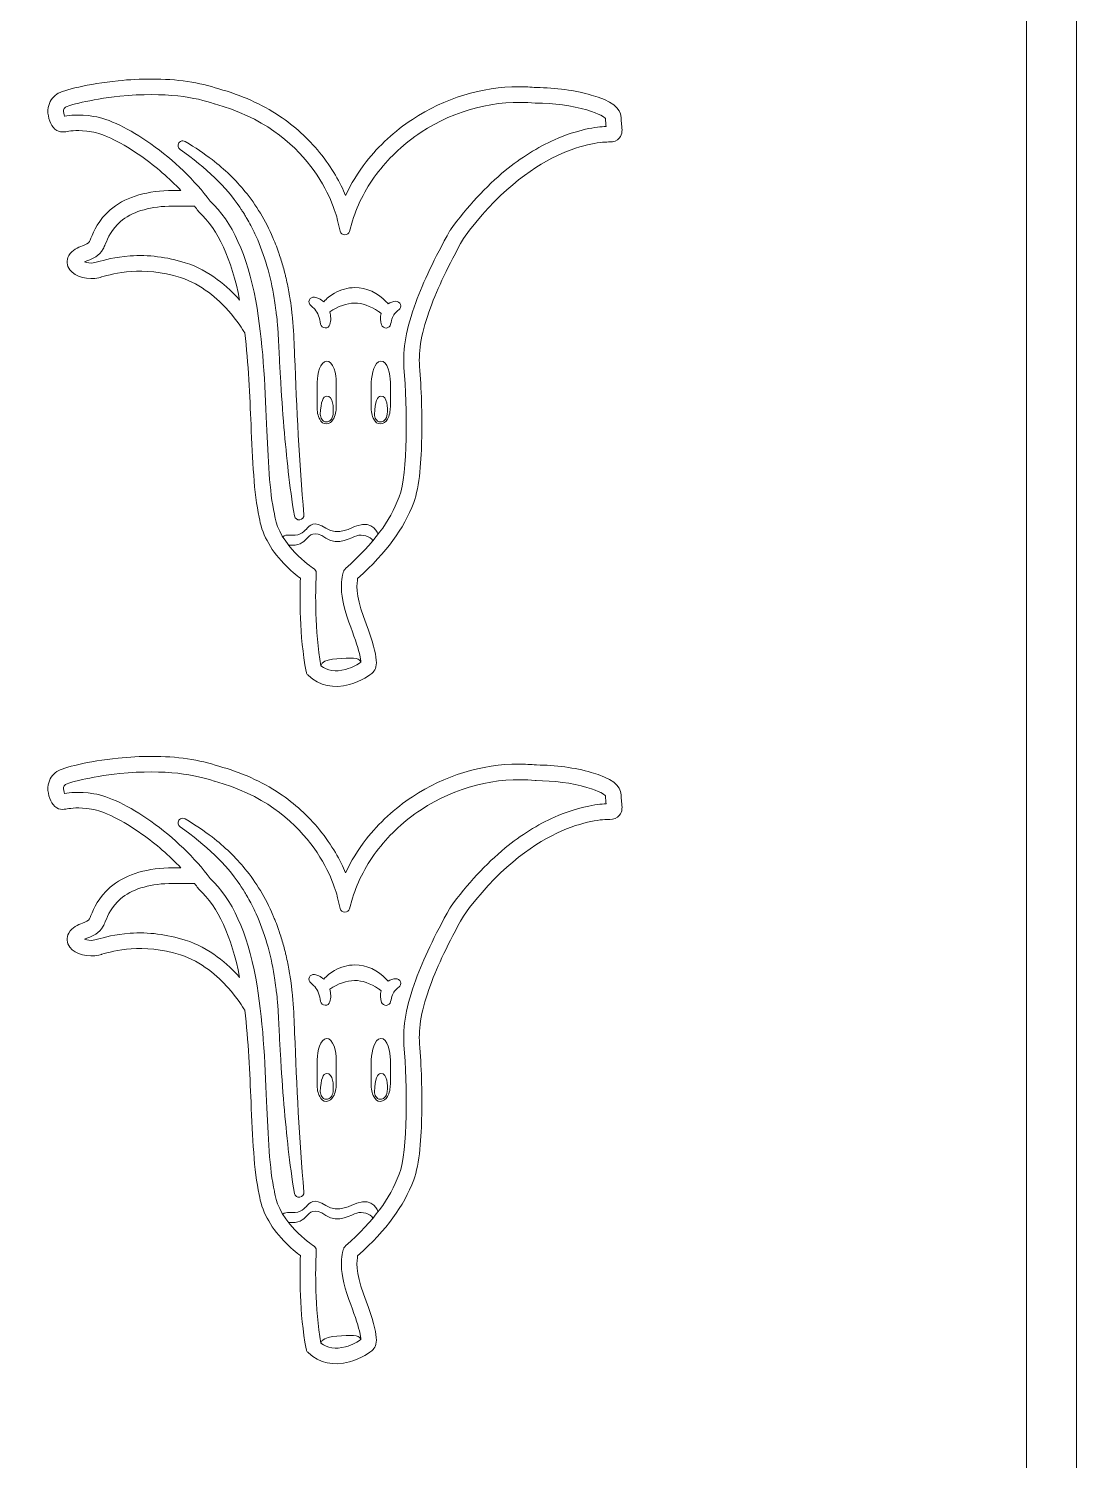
# Model space of a CAD drawing. Header units: millimetres. Extents: x -561 to 595, y -2347 to -7.
# Drawn here: x -395.2 to -174, y -1825.4 to -1523 of the extents above; entities that cross this region are included whole.
import ezdxf

# ---------------------------------------------------------------- set-up
doc = ezdxf.new("R2010")
doc.units = ezdxf.units.MM
doc.header["$MEASUREMENT"] = 0
doc.layers.add('Calque 1', color=7, linetype='Continuous', lineweight=0)

msp = doc.modelspace()

# ---------------------------------------------------------------- linework, layer by layer
at = {"layer": 'Calque 1'}
for points, knots in [([(-327.86, -2142.5), (-327.86, -2142.5), (-328.58, -2142.5), (-328.58, -2142.5), (-349.26, -2142.5), (-369.37, -2138.41), (-388.33, -2130.35), (-406.63, -2122.58), (-423.08, -2111.47), (-437.23, -2097.32), (-451.37, -2083.17), (-462.49, -2066.72), (-470.26, -2048.43), (-478.32, -2029.46), (-482.4, -2009.36), (-482.4, -1988.68), (-482.4, -1988.68), (-482.4, -331.39), (-482.4, -331.39), (-482.4, -310.71), (-478.32, -290.61), (-470.26, -271.64), (-462.49, -253.34), (-451.37, -236.89), (-437.23, -222.75), (-423.08, -208.6), (-406.63, -197.49), (-388.33, -189.72), (-369.37, -181.66), (-349.26, -177.57), (-328.58, -177.57), (-328.58, -177.57), (-327.86, -177.57), (-327.86, -177.57), (-307.18, -177.57), (-287.08, -181.66), (-268.11, -189.72), (-249.81, -197.49), (-233.36, -208.6), (-219.22, -222.75), (-205.07, -236.89), (-193.96, -253.34), (-186.18, -271.64), (-178.13, -290.61), (-174.04, -310.71), (-174.04, -331.39), (-174.04, -331.39), (-174.04, -1988.68), (-174.04, -1988.68), (-174.04, -2009.36), (-178.13, -2029.46), (-186.18, -2048.43), (-193.96, -2066.72), (-205.07, -2083.17), (-219.22, -2097.32), (-233.36, -2111.47), (-249.81, -2122.58), (-268.11, -2130.35), (-287.08, -2138.41), (-307.18, -2142.5), (-327.86, -2142.5)], [0, 0, 0, 0, 1, 1, 1, 2, 2, 2, 3, 3, 3, 4, 4, 4, 5, 5, 5, 6, 6, 6, 7, 7, 7, 8, 8, 8, 9, 9, 9, 10, 10, 10, 11, 11, 11, 12, 12, 12, 13, 13, 13, 14, 14, 14, 15, 15, 15, 16, 16, 16, 17, 17, 17, 18, 18, 18, 19, 19, 19, 20, 20, 20, 20]), ([(-328.87, -188.29), (-348.16, -188.29), (-366.9, -191.94), (-384.58, -199.12), (-401.65, -206.07), (-417.01, -216), (-430.23, -228.64), (-443.44, -241.29), (-453.82, -255.99), (-461.08, -272.33), (-468.59, -289.24), (-472.39, -307.18), (-472.39, -325.63), (-472.39, -325.63), (-472.39, -1993.17), (-472.39, -1993.17), (-472.39, -2011.62), (-468.59, -2029.56), (-461.08, -2046.47), (-453.82, -2062.81), (-443.44, -2077.51), (-430.23, -2090.16), (-417.01, -2102.8), (-401.65, -2112.73), (-384.58, -2119.68), (-366.9, -2126.86), (-348.16, -2130.51), (-328.87, -2130.51), (-328.87, -2130.51), (-328.11, -2130.51), (-328.11, -2130.51), (-308.83, -2130.51), (-290.09, -2126.86), (-272.41, -2119.68), (-255.33, -2112.73), (-239.97, -2102.8), (-226.76, -2090.16), (-213.54, -2077.51), (-203.16, -2062.81), (-195.91, -2046.47), (-188.4, -2029.56), (-184.59, -2011.62), (-184.59, -1993.17), (-184.59, -1993.17), (-184.59, -325.63), (-184.59, -325.63), (-184.59, -307.18), (-188.4, -289.24), (-195.91, -272.33), (-203.16, -255.99), (-213.54, -241.29), (-226.76, -228.64), (-239.97, -216), (-255.33, -206.07), (-272.41, -199.12), (-290.09, -191.94), (-308.83, -188.29), (-328.11, -188.29), (-328.11, -188.29), (-328.87, -188.29), (-328.87, -188.29)], [0, 0, 0, 0, 1, 1, 1, 2, 2, 2, 3, 3, 3, 4, 4, 4, 5, 5, 5, 6, 6, 6, 7, 7, 7, 8, 8, 8, 9, 9, 9, 10, 10, 10, 11, 11, 11, 12, 12, 12, 13, 13, 13, 14, 14, 14, 15, 15, 15, 16, 16, 16, 17, 17, 17, 18, 18, 18, 19, 19, 19, 20, 20, 20, 20]), ([(-391.08, -1539.67), (-390.87, -1538.48), (-390.24, -1537.51), (-389.25, -1536.86), (-387.93, -1536), (-382.61, -1534.67), (-376.34, -1534.04), (-373.95, -1533.79), (-371.59, -1533.67), (-369.33, -1533.67), (-363.9, -1533.67), (-359.11, -1534.37), (-355.08, -1535.75), (-350.34, -1537.04), (-346.03, -1538.98), (-342.26, -1541.49), (-339.06, -1543.63), (-336.21, -1546.22), (-333.81, -1549.17), (-331.13, -1552.46), (-329.4, -1555.68), (-328.31, -1558.28), (-327.16, -1555.81), (-325.71, -1553.43), (-323.96, -1551.18), (-321.26, -1547.71), (-317.97, -1544.68), (-314.19, -1542.19), (-307.37, -1537.69), (-299.6, -1535.31), (-291.71, -1535.31), (-290.48, -1535.31), (-289.23, -1535.37), (-288.01, -1535.49), (-284.06, -1535.49), (-279.84, -1536.06), (-276.44, -1537.05), (-272.21, -1538.28), (-270.16, -1539.82), (-270.16, -1541.77), (-270.16, -1542.31), (-270.1, -1542.8), (-270.04, -1543.27), (-269.92, -1544.28), (-269.79, -1545.31), (-270.54, -1546.16), (-271.01, -1546.7), (-271.68, -1546.96), (-272.53, -1546.96), (-275.22, -1546.96), (-289.32, -1547.95), (-303.45, -1567.38), (-306.61, -1573.09), (-308.89, -1577.86), (-310.4, -1581.97), (-312.22, -1586.95), (-312.97, -1591), (-312.69, -1594.36), (-312.31, -1598.97), (-312.14, -1604.58), (-312.23, -1609.38), (-312.31, -1613.83), (-312.67, -1619.82), (-313.92, -1623.09), (-316.13, -1628.87), (-319.46, -1633.4), (-325.76, -1639.18), (-325.93, -1639.99), (-326.26, -1642.64), (-324.52, -1647.22), (-321.34, -1655.6), (-321.36, -1657.81), (-322.52, -1658.97), (-323.04, -1659.49), (-325.01, -1660.86), (-327.49, -1661.55), (-330.85, -1662.48), (-333.84, -1661.83), (-336.14, -1659.67), (-336.14, -1659.67), (-336.29, -1659.53), (-336.29, -1659.53), (-336.44, -1659.39), (-336.55, -1659.2), (-336.59, -1658.99), (-336.59, -1658.99), (-336.63, -1658.79), (-336.63, -1658.79), (-338.09, -1651.32), (-337.99, -1642.89), (-337.84, -1639.11), (-338.63, -1638.52), (-339.98, -1637.44), (-341.37, -1635.97), (-344.3, -1632.89), (-346.09, -1629.51), (-346.54, -1626.19), (-347.67, -1621.21), (-347.96, -1614.14), (-348.27, -1606.66), (-348.53, -1600.6), (-348.81, -1593.74), (-349.59, -1587.28), (-349.98, -1586.62), (-351.2, -1584.68), (-353.1, -1582.56), (-355.24, -1580.16), (-358.73, -1577), (-363.16, -1575.61), (-371.25, -1573.06), (-377.24, -1574.75), (-379.8, -1575.47), (-379.8, -1575.47), (-379.86, -1575.48), (-379.86, -1575.48), (-380.06, -1575.54), (-380.24, -1575.59), (-380.4, -1575.63), (-382.59, -1576.21), (-385.4, -1575.45), (-386.53, -1573.98), (-387.22, -1573.08), (-387.3, -1571.96), (-386.74, -1570.98), (-386.02, -1569.72), (-384.78, -1569.25), (-383.88, -1568.91), (-383.06, -1568.6), (-382.62, -1568.42), (-382.39, -1567.99), (-382.31, -1567.84), (-382.19, -1567.57), (-382.07, -1567.28), (-381.46, -1565.84), (-380.46, -1563.45), (-378.01, -1561.33), (-375.09, -1558.79), (-370.95, -1557.41), (-365.71, -1557.23), (-365.7, -1557.23), (-365.67, -1557.23), (-365.66, -1557.23), (-365.66, -1557.23), (-363.06, -1557.23), (-363.06, -1557.23), (-365.52, -1554.63), (-368.34, -1552.18), (-371.32, -1550.06), (-375.41, -1547.16), (-379.38, -1545.2), (-381.95, -1544.81), (-384.8, -1544.38), (-386.21, -1544.61), (-387.06, -1544.75), (-387.87, -1544.89), (-389.1, -1545.09), (-390.04, -1543.86), (-390.75, -1542.94), (-391.35, -1541.28), (-391.08, -1539.67)], [0, 0, 0, 0, 1, 1, 1, 2, 2, 2, 3, 3, 3, 4, 4, 4, 5, 5, 5, 6, 6, 6, 7, 7, 7, 8, 8, 8, 9, 9, 9, 10, 10, 10, 11, 11, 11, 12, 12, 12, 13, 13, 13, 14, 14, 14, 15, 15, 15, 16, 16, 16, 17, 17, 17, 18, 18, 18, 19, 19, 19, 20, 20, 20, 21, 21, 21, 22, 22, 22, 23, 23, 23, 24, 24, 24, 25, 25, 25, 26, 26, 26, 27, 27, 27, 28, 28, 28, 29, 29, 29, 30, 30, 30, 31, 31, 31, 32, 32, 32, 33, 33, 33, 34, 34, 34, 35, 35, 35, 36, 36, 36, 37, 37, 37, 38, 38, 38, 39, 39, 39, 40, 40, 40, 41, 41, 41, 42, 42, 42, 43, 43, 43, 44, 44, 44, 45, 45, 45, 46, 46, 46, 47, 47, 47, 48, 48, 48, 49, 49, 49, 50, 50, 50, 51, 51, 51, 52, 52, 52, 53, 53, 53, 53]), ([(-356.07, -1538.88), (-359.77, -1537.61), (-366.21, -1536.32), (-376, -1537.31), (-382.45, -1537.97), (-386.92, -1539.29), (-387.45, -1539.62), (-387.67, -1539.76), (-387.78, -1539.95), (-387.83, -1540.22), (-387.83, -1540.22), (-387.83, -1540.22), (-387.83, -1540.22), (-387.9, -1540.65), (-387.79, -1541.15), (-387.63, -1541.51), (-387.62, -1541.51), (-387.61, -1541.51), (-387.6, -1541.51), (-386.56, -1541.34), (-384.82, -1541.05), (-381.45, -1541.56), (-378.36, -1542.03), (-373.97, -1544.15), (-369.42, -1547.38), (-364.56, -1550.83), (-360.11, -1555.11), (-356.88, -1559.46), (-352.24, -1563.86), (-349.1, -1570.75), (-347.28, -1580.52), (-345.72, -1588.89), (-345.33, -1598.25), (-344.99, -1606.51), (-344.68, -1613.88), (-344.39, -1620.84), (-343.32, -1625.53), (-343.31, -1625.55), (-343.31, -1625.56), (-343.31, -1625.58), (-343.31, -1625.58), (-343.29, -1625.64), (-343.29, -1625.64), (-343.29, -1625.65), (-343.29, -1625.67), (-343.29, -1625.68), (-343.05, -1627.53), (-342.11, -1630.41), (-339.01, -1633.68), (-337.11, -1635.68), (-335.28, -1636.89), (-335.26, -1636.9), (-335.26, -1636.9), (-334.97, -1637.09), (-334.97, -1637.09), (-334.68, -1637.27), (-334.51, -1637.59), (-334.51, -1637.93), (-334.51, -1637.93), (-334.51, -1638.28), (-334.51, -1638.28), (-334.51, -1638.32), (-334.51, -1638.37), (-334.52, -1638.57), (-334.67, -1641.84), (-334.87, -1650.17), (-333.5, -1657.6), (-332.12, -1658.7), (-330.43, -1658.95), (-328.36, -1658.37), (-326.82, -1657.95), (-325.6, -1657.19), (-325.09, -1656.83), (-325.1, -1656.56), (-325.16, -1656.01), (-325.4, -1655.03), (-325.79, -1653.44), (-326.53, -1651.21), (-327.6, -1648.39), (-330.23, -1641.47), (-328.87, -1637.99), (-328.71, -1637.62), (-328.71, -1637.62), (-328.66, -1637.49), (-328.66, -1637.49), (-328.6, -1637.37), (-328.52, -1637.25), (-328.41, -1637.16), (-328.41, -1637.16), (-328.31, -1637.06), (-328.31, -1637.06), (-322.21, -1631.51), (-319.04, -1627.26), (-317, -1621.92), (-315.13, -1617.03), (-315.28, -1603.02), (-315.98, -1594.64), (-316.3, -1590.79), (-315.48, -1586.27), (-313.49, -1580.84), (-311.91, -1576.54), (-309.55, -1571.59), (-306.28, -1565.7), (-306.28, -1565.7), (-306.26, -1565.66), (-306.26, -1565.66), (-306.24, -1565.63), (-306.22, -1565.6), (-306.19, -1565.56), (-306.19, -1565.56), (-306.17, -1565.53), (-306.17, -1565.53), (-302.59, -1560.59), (-298.7, -1556.38), (-294.6, -1553.02), (-291.26, -1550.28), (-287.76, -1548.08), (-284.2, -1546.5), (-279.23, -1544.28), (-275.3, -1543.78), (-273.31, -1543.69), (-273.31, -1543.69), (-273.31, -1543.69), (-273.31, -1543.69), (-273.36, -1543.24), (-273.44, -1542.65), (-273.45, -1541.98), (-273.67, -1541.76), (-274.57, -1541.02), (-277.36, -1540.21), (-280.5, -1539.3), (-284.41, -1538.78), (-288.1, -1538.78), (-288.11, -1538.78), (-288.13, -1538.78), (-288.15, -1538.78), (-288.15, -1538.78), (-288.21, -1538.77), (-288.21, -1538.77), (-288.23, -1538.77), (-288.25, -1538.77), (-288.26, -1538.77), (-296.54, -1537.94), (-305.1, -1540.13), (-312.38, -1544.93), (-315.86, -1547.23), (-318.88, -1550.02), (-321.36, -1553.2), (-323.88, -1556.44), (-325.72, -1559.94), (-326.82, -1563.61), (-326.82, -1563.61), (-327.5, -1565.87), (-327.5, -1565.87), (-327.62, -1566.3), (-328.01, -1566.59), (-328.45, -1566.59), (-328.46, -1566.59), (-328.47, -1566.58), (-328.48, -1566.58), (-328.93, -1566.57), (-329.32, -1566.26), (-329.42, -1565.83), (-329.42, -1565.83), (-329.99, -1563.53), (-329.99, -1563.53), (-330.77, -1560.39), (-335.68, -1544.45), (-355.99, -1538.91), (-355.99, -1538.91), (-356.07, -1538.88), (-356.07, -1538.88)], [0, 0, 0, 0, 1, 1, 1, 2, 2, 2, 3, 3, 3, 4, 4, 4, 5, 5, 5, 6, 6, 6, 7, 7, 7, 8, 8, 8, 9, 9, 9, 10, 10, 10, 11, 11, 11, 12, 12, 12, 13, 13, 13, 14, 14, 14, 15, 15, 15, 16, 16, 16, 17, 17, 17, 18, 18, 18, 19, 19, 19, 20, 20, 20, 21, 21, 21, 22, 22, 22, 23, 23, 23, 24, 24, 24, 25, 25, 25, 26, 26, 26, 27, 27, 27, 28, 28, 28, 29, 29, 29, 30, 30, 30, 31, 31, 31, 32, 32, 32, 33, 33, 33, 34, 34, 34, 35, 35, 35, 36, 36, 36, 37, 37, 37, 38, 38, 38, 39, 39, 39, 40, 40, 40, 41, 41, 41, 42, 42, 42, 43, 43, 43, 44, 44, 44, 45, 45, 45, 46, 46, 46, 47, 47, 47, 48, 48, 48, 49, 49, 49, 50, 50, 50, 51, 51, 51, 52, 52, 52, 53, 53, 53, 54, 54, 54, 55, 55, 55, 56, 56, 56, 57, 57, 57, 57]), ([(-363.24, -1548.54), (-357.67, -1552.47), (-353.55, -1556.46), (-350.65, -1560.73), (-350.65, -1560.73), (-350.33, -1561.23), (-350.33, -1561.23), (-350.18, -1561.45), (-350.03, -1561.67), (-349.94, -1561.82), (-349.94, -1561.82), (-349.68, -1562.25), (-349.68, -1562.25), (-349.52, -1562.5), (-349.36, -1562.77), (-349.27, -1562.91), (-349.27, -1562.91), (-349.14, -1563.14), (-349.14, -1563.14), (-348.86, -1563.62), (-348.58, -1564.11), (-348.32, -1564.62), (-347.99, -1565.23), (-347.52, -1566.22), (-347.19, -1566.93), (-345.43, -1570.85), (-344.15, -1575.24), (-343.37, -1580), (-343.27, -1580.55), (-343.17, -1581.31), (-343.08, -1581.98), (-343.08, -1581.98), (-343, -1582.56), (-343, -1582.56), (-342.97, -1582.85), (-342.9, -1583.43), (-342.84, -1583.93), (-342.84, -1583.93), (-342.77, -1584.53), (-342.77, -1584.53), (-342.74, -1584.9), (-342.71, -1585.28), (-342.68, -1585.66), (-342.65, -1585.95), (-342.63, -1586.23), (-342.61, -1586.49), (-342.49, -1588.22), (-342.4, -1590.1), (-342.31, -1591.92), (-342.24, -1593.45), (-342.16, -1595.03), (-342.07, -1596.5), (-341.62, -1604.09), (-341.08, -1610.66), (-340.4, -1616.6), (-340.05, -1619.61), (-339.65, -1622.83), (-339.09, -1625.96), (-338.99, -1626.49), (-338.5, -1626.85), (-337.97, -1626.77), (-337.44, -1626.7), (-337.06, -1626.22), (-337.11, -1625.69), (-338.14, -1614.59), (-338.61, -1603.16), (-339.06, -1592.1), (-339.06, -1592.1), (-339.1, -1590.99), (-339.1, -1590.99), (-339.17, -1588.94), (-339.28, -1586.52), (-339.5, -1584.19), (-339.5, -1584.19), (-339.59, -1583.46), (-339.59, -1583.46), (-339.64, -1582.99), (-339.7, -1582.45), (-339.73, -1582.16), (-339.82, -1581.53), (-339.98, -1580.43), (-340.08, -1579.77), (-340.13, -1579.51), (-340.17, -1579.24), (-340.22, -1578.98), (-340.31, -1578.46), (-340.4, -1577.92), (-340.51, -1577.41), (-340.51, -1577.41), (-340.6, -1577.02), (-340.6, -1577.02), (-340.71, -1576.48), (-340.87, -1575.74), (-340.96, -1575.39), (-341, -1575.23), (-341.04, -1575.05), (-341.09, -1574.88), (-341.21, -1574.37), (-341.34, -1573.84), (-341.47, -1573.41), (-341.71, -1572.54), (-342.06, -1571.45), (-342.35, -1570.58), (-342.35, -1570.58), (-342.4, -1570.42), (-342.4, -1570.42), (-342.49, -1570.18), (-342.59, -1569.89), (-342.7, -1569.6), (-342.8, -1569.33), (-342.9, -1569.05), (-342.99, -1568.8), (-343.11, -1568.51), (-343.24, -1568.19), (-343.37, -1567.87), (-343.46, -1567.65), (-343.55, -1567.43), (-343.65, -1567.2), (-345.21, -1563.58), (-347.19, -1560.28), (-349.55, -1557.41), (-351.49, -1555.02), (-353.83, -1552.76), (-356.49, -1550.7), (-358.17, -1549.41), (-360.01, -1548.16), (-362.15, -1546.87), (-362.31, -1546.77), (-362.49, -1546.73), (-362.66, -1546.73), (-362.99, -1546.73), (-363.31, -1546.89), (-363.5, -1547.18), (-363.79, -1547.63), (-363.68, -1548.23), (-363.24, -1548.54)], [0, 0, 0, 0, 1, 1, 1, 2, 2, 2, 3, 3, 3, 4, 4, 4, 5, 5, 5, 6, 6, 6, 7, 7, 7, 8, 8, 8, 9, 9, 9, 10, 10, 10, 11, 11, 11, 12, 12, 12, 13, 13, 13, 14, 14, 14, 15, 15, 15, 16, 16, 16, 17, 17, 17, 18, 18, 18, 19, 19, 19, 20, 20, 20, 21, 21, 21, 22, 22, 22, 23, 23, 23, 24, 24, 24, 25, 25, 25, 26, 26, 26, 27, 27, 27, 28, 28, 28, 29, 29, 29, 30, 30, 30, 31, 31, 31, 32, 32, 32, 33, 33, 33, 34, 34, 34, 35, 35, 35, 36, 36, 36, 37, 37, 37, 38, 38, 38, 39, 39, 39, 40, 40, 40, 41, 41, 41, 42, 42, 42, 43, 43, 43, 44, 44, 44, 45, 45, 45, 45]), ([(-382.73, -1572), (-382.97, -1572.09), (-383.21, -1572.18), (-383.41, -1572.27), (-383.27, -1572.32), (-383.12, -1572.37), (-382.95, -1572.41), (-382.35, -1572.56), (-381.71, -1572.57), (-381.24, -1572.45), (-381.08, -1572.41), (-380.9, -1572.36), (-380.69, -1572.3), (-379.3, -1571.91), (-376.97, -1571.25), (-373.8, -1571.03), (-369.95, -1570.77), (-366.04, -1571.25), (-362.17, -1572.47), (-357.05, -1574.08), (-353.1, -1577.63), (-350.67, -1580.35), (-352.38, -1571.63), (-355.19, -1565.55), (-359.24, -1561.76), (-359.24, -1561.76), (-359.28, -1561.72), (-359.28, -1561.72), (-359.33, -1561.68), (-359.37, -1561.63), (-359.4, -1561.58), (-359.4, -1561.58), (-359.44, -1561.53), (-359.44, -1561.53), (-359.68, -1561.2), (-359.94, -1560.86), (-360.21, -1560.52), (-360.21, -1560.52), (-365.62, -1560.52), (-365.62, -1560.52), (-370.06, -1560.68), (-373.49, -1561.78), (-375.82, -1563.78), (-377.71, -1565.41), (-378.47, -1567.22), (-379.03, -1568.55), (-379.19, -1568.93), (-379.33, -1569.25), (-379.48, -1569.53), (-380.3, -1571.09), (-381.7, -1571.61), (-382.73, -1572)], [0, 0, 0, 0, 1, 1, 1, 2, 2, 2, 3, 3, 3, 4, 4, 4, 5, 5, 5, 6, 6, 6, 7, 7, 7, 8, 8, 8, 9, 9, 9, 10, 10, 10, 11, 11, 11, 12, 12, 12, 13, 13, 13, 14, 14, 14, 15, 15, 15, 16, 16, 16, 17, 17, 17, 17]), ([(-335.67, -1581.52), (-335.32, -1581.8), (-335.04, -1582.04), (-334.83, -1582.29), (-334.82, -1582.29), (-334.82, -1582.3), (-334.82, -1582.3), (-334.14, -1583.08), (-333.83, -1584.12), (-333.57, -1585.44), (-333.48, -1585.89), (-333.09, -1586.23), (-332.63, -1586.25), (-332.17, -1586.27), (-331.75, -1585.96), (-331.63, -1585.52), (-331.38, -1584.66), (-331.39, -1583.72), (-331.65, -1582.84), (-327.98, -1580.42), (-324.87, -1580.41), (-321.36, -1582.77), (-321.16, -1582.89), (-320.97, -1583.03), (-320.78, -1583.17), (-321.03, -1583.98), (-321.01, -1584.84), (-320.72, -1585.62), (-320.56, -1586.03), (-320.14, -1586.3), (-319.7, -1586.26), (-319.26, -1586.22), (-318.89, -1585.9), (-318.8, -1585.46), (-318.58, -1584.38), (-318.34, -1583.6), (-317.78, -1583.03), (-317.59, -1582.83), (-317.34, -1582.63), (-317.06, -1582.42), (-316.7, -1582.16), (-316.57, -1581.69), (-316.72, -1581.28), (-316.87, -1580.86), (-317.27, -1580.6), (-317.72, -1580.62), (-318.29, -1580.66), (-318.84, -1580.85), (-319.32, -1581.16), (-319.42, -1581.03), (-319.53, -1580.91), (-319.65, -1580.78), (-321.47, -1578.78), (-323.91, -1577.73), (-326.35, -1577.73), (-327.84, -1577.73), (-329.32, -1578.12), (-330.67, -1578.92), (-331.54, -1579.44), (-332.3, -1580.04), (-332.93, -1580.73), (-333.23, -1580.45), (-333.57, -1580.22), (-333.93, -1580.05), (-334.22, -1579.91), (-334.53, -1579.81), (-334.87, -1579.75), (-335.32, -1579.67), (-335.76, -1579.91), (-335.95, -1580.33), (-336.14, -1580.74), (-336.02, -1581.24), (-335.67, -1581.52)], [0, 0, 0, 0, 1, 1, 1, 2, 2, 2, 3, 3, 3, 4, 4, 4, 5, 5, 5, 6, 6, 6, 7, 7, 7, 8, 8, 8, 9, 9, 9, 10, 10, 10, 11, 11, 11, 12, 12, 12, 13, 13, 13, 14, 14, 14, 15, 15, 15, 16, 16, 16, 17, 17, 17, 18, 18, 18, 19, 19, 19, 20, 20, 20, 21, 21, 21, 22, 22, 22, 23, 23, 23, 24, 24, 24, 24]), ([(-334.34, -1602.76), (-334.34, -1602.76), (-334.34, -1597.72), (-334.34, -1597.72), (-334.2, -1595.86), (-333.67, -1593.4), (-332.31, -1593.26), (-330.95, -1593.11), (-330.19, -1596.23), (-330.28, -1597.72), (-330.28, -1597.72), (-330.28, -1602.95), (-330.28, -1602.95), (-330.27, -1603.73), (-330.47, -1604.78), (-330.9, -1605.54), (-331.23, -1606.1), (-331.75, -1606.52), (-332.37, -1606.52), (-333.02, -1606.52), (-333.45, -1606.14), (-333.78, -1605.54), (-334.16, -1604.85), (-334.34, -1603.87), (-334.34, -1602.76)], [0, 0, 0, 0, 1, 1, 1, 2, 2, 2, 3, 3, 3, 4, 4, 4, 5, 5, 5, 6, 6, 6, 7, 7, 7, 8, 8, 8, 8]), ([(-322.92, -1602.76), (-322.92, -1602.76), (-322.92, -1597.72), (-322.92, -1597.72), (-322.77, -1595.86), (-322.25, -1593.4), (-320.89, -1593.26), (-319.52, -1593.11), (-318.77, -1596.23), (-318.86, -1597.72), (-318.86, -1597.72), (-318.86, -1602.95), (-318.86, -1602.95), (-318.85, -1603.73), (-319.04, -1604.78), (-319.48, -1605.54), (-319.81, -1606.1), (-320.33, -1606.52), (-320.95, -1606.52), (-321.6, -1606.52), (-322.03, -1606.14), (-322.36, -1605.54), (-322.74, -1604.85), (-322.92, -1603.87), (-322.92, -1602.76)], [0, 0, 0, 0, 1, 1, 1, 2, 2, 2, 3, 3, 3, 4, 4, 4, 5, 5, 5, 6, 6, 6, 7, 7, 7, 8, 8, 8, 8]), ([(-333.65, -1604.52), (-333.66, -1604.79), (-333.49, -1605.26), (-333.35, -1605.5), (-333.11, -1605.87), (-332.87, -1606.09), (-332.37, -1606.09), (-332.06, -1606.09), (-331.79, -1605.96), (-331.56, -1605.77), (-331.18, -1605.45), (-330.96, -1604.97), (-330.93, -1604.47), (-330.84, -1603.07), (-330.85, -1600.64), (-332.3, -1600.64), (-333.03, -1600.64), (-333.52, -1601.76), (-333.65, -1604.52)], [0, 0, 0, 0, 1, 1, 1, 2, 2, 2, 3, 3, 3, 4, 4, 4, 5, 5, 5, 6, 6, 6, 6]), ([(-322.23, -1604.52), (-322.24, -1604.79), (-322.07, -1605.26), (-321.92, -1605.5), (-321.69, -1605.87), (-321.45, -1606.09), (-320.95, -1606.09), (-320.64, -1606.09), (-320.37, -1605.96), (-320.14, -1605.77), (-319.76, -1605.45), (-319.54, -1604.97), (-319.51, -1604.47), (-319.42, -1603.07), (-319.42, -1600.64), (-320.88, -1600.64), (-321.61, -1600.64), (-322.09, -1601.76), (-322.23, -1604.52)], [0, 0, 0, 0, 1, 1, 1, 2, 2, 2, 3, 3, 3, 4, 4, 4, 5, 5, 5, 6, 6, 6, 6]), ([(-341.59, -1630.33), (-341.31, -1630), (-340.42, -1630), (-340.37, -1630.01), (-340.37, -1630.01), (-340.02, -1630), (-339.54, -1630.03), (-337.85, -1630.15), (-336.78, -1628.97), (-336.41, -1628.53), (-336.03, -1628.09), (-334.97, -1626.77), (-332.46, -1628.53), (-329.95, -1630.28), (-326.94, -1628.34), (-325.93, -1628.03), (-322.35, -1626.78), (-321.48, -1629.86), (-321.48, -1629.86)], [0, 0, 0, 0, 1, 1, 1, 2, 2, 2, 3, 3, 3, 4, 4, 4, 5, 5, 5, 6, 6, 6, 6]), ([(-340.37, -1632.1), (-340.37, -1632.1), (-340.02, -1632.09), (-339.54, -1632.13), (-337.85, -1632.25), (-336.78, -1631.06), (-336.41, -1630.62), (-336.03, -1630.18), (-334.97, -1628.87), (-332.46, -1630.62), (-329.95, -1632.38), (-326.94, -1630.43), (-325.93, -1630.12), (-324.93, -1629.81), (-322.96, -1630.22), (-322.56, -1631.2)], [0, 0, 0, 0, 1, 1, 1, 2, 2, 2, 3, 3, 3, 4, 4, 4, 5, 5, 5, 5]), ([(-333.5, -1657.6), (-333.19, -1655.91), (-329.44, -1656.11), (-327.32, -1655.97), (-325.2, -1655.84), (-325.09, -1656.83), (-325.09, -1656.83)], [0, 0, 0, 0, 1, 1, 1, 2, 2, 2, 2]), ([(-391.08, -1682.73), (-390.87, -1681.54), (-390.24, -1680.57), (-389.25, -1679.93), (-387.93, -1679.06), (-382.61, -1677.74), (-376.34, -1677.1), (-373.95, -1676.86), (-371.59, -1676.73), (-369.33, -1676.73), (-363.9, -1676.73), (-359.11, -1677.43), (-355.08, -1678.81), (-350.34, -1680.1), (-346.03, -1682.04), (-342.26, -1684.55), (-339.06, -1686.7), (-336.21, -1689.28), (-333.81, -1692.23), (-331.13, -1695.52), (-329.4, -1698.75), (-328.31, -1701.34), (-327.16, -1698.87), (-325.71, -1696.49), (-323.96, -1694.24), (-321.26, -1690.77), (-317.97, -1687.75), (-314.19, -1685.25), (-307.37, -1680.75), (-299.6, -1678.37), (-291.71, -1678.37), (-290.48, -1678.37), (-289.23, -1678.43), (-288.01, -1678.55), (-284.06, -1678.56), (-279.84, -1679.13), (-276.44, -1680.11), (-272.21, -1681.34), (-270.16, -1682.88), (-270.16, -1684.83), (-270.16, -1685.37), (-270.1, -1685.86), (-270.04, -1686.33), (-269.92, -1687.34), (-269.79, -1688.38), (-270.54, -1689.23), (-271.01, -1689.76), (-271.68, -1690.03), (-272.53, -1690.03), (-275.22, -1690.03), (-289.32, -1691.01), (-303.45, -1710.45), (-306.61, -1716.15), (-308.89, -1720.92), (-310.4, -1725.03), (-312.22, -1730.01), (-312.97, -1734.07), (-312.69, -1737.43), (-312.31, -1742.03), (-312.14, -1747.64), (-312.23, -1752.44), (-312.31, -1756.89), (-312.67, -1762.88), (-313.92, -1766.15), (-316.13, -1771.93), (-319.46, -1776.46), (-325.76, -1782.25), (-325.93, -1783.06), (-326.26, -1785.71), (-324.52, -1790.28), (-321.34, -1798.66), (-321.36, -1800.88), (-322.52, -1802.03), (-323.04, -1802.55), (-325.01, -1803.92), (-327.49, -1804.61), (-330.85, -1805.54), (-333.84, -1804.89), (-336.14, -1802.73), (-336.14, -1802.73), (-336.29, -1802.59), (-336.29, -1802.59), (-336.44, -1802.45), (-336.55, -1802.26), (-336.59, -1802.05), (-336.59, -1802.05), (-336.63, -1801.85), (-336.63, -1801.85), (-338.09, -1794.38), (-337.99, -1785.95), (-337.84, -1782.17), (-338.63, -1781.58), (-339.98, -1780.5), (-341.37, -1779.03), (-344.3, -1775.95), (-346.09, -1772.57), (-346.54, -1769.25), (-347.67, -1764.27), (-347.96, -1757.2), (-348.27, -1749.73), (-348.53, -1743.66), (-348.81, -1736.8), (-349.59, -1730.35), (-349.98, -1729.68), (-351.2, -1727.75), (-353.1, -1725.63), (-355.24, -1723.22), (-358.73, -1720.07), (-363.16, -1718.67), (-371.25, -1716.12), (-377.24, -1717.81), (-379.8, -1718.53), (-379.8, -1718.53), (-379.86, -1718.55), (-379.86, -1718.55), (-380.06, -1718.6), (-380.24, -1718.65), (-380.4, -1718.69), (-382.59, -1719.27), (-385.4, -1718.52), (-386.53, -1717.04), (-387.22, -1716.14), (-387.3, -1715.02), (-386.74, -1714.04), (-386.02, -1712.78), (-384.78, -1712.31), (-383.88, -1711.98), (-383.06, -1711.67), (-382.62, -1711.49), (-382.39, -1711.05), (-382.31, -1710.9), (-382.19, -1710.63), (-382.07, -1710.34), (-381.46, -1708.9), (-380.46, -1706.51), (-378.01, -1704.39), (-375.09, -1701.85), (-370.95, -1700.47), (-365.71, -1700.29), (-365.7, -1700.29), (-365.67, -1700.29), (-365.66, -1700.29), (-365.66, -1700.29), (-363.06, -1700.29), (-363.06, -1700.29), (-365.52, -1697.69), (-368.34, -1695.24), (-371.32, -1693.13), (-375.41, -1690.23), (-379.38, -1688.26), (-381.95, -1687.87), (-384.8, -1687.44), (-386.21, -1687.68), (-387.06, -1687.82), (-387.87, -1687.95), (-389.1, -1688.15), (-390.04, -1686.93), (-390.75, -1686), (-391.35, -1684.34), (-391.08, -1682.73)], [0, 0, 0, 0, 1, 1, 1, 2, 2, 2, 3, 3, 3, 4, 4, 4, 5, 5, 5, 6, 6, 6, 7, 7, 7, 8, 8, 8, 9, 9, 9, 10, 10, 10, 11, 11, 11, 12, 12, 12, 13, 13, 13, 14, 14, 14, 15, 15, 15, 16, 16, 16, 17, 17, 17, 18, 18, 18, 19, 19, 19, 20, 20, 20, 21, 21, 21, 22, 22, 22, 23, 23, 23, 24, 24, 24, 25, 25, 25, 26, 26, 26, 27, 27, 27, 28, 28, 28, 29, 29, 29, 30, 30, 30, 31, 31, 31, 32, 32, 32, 33, 33, 33, 34, 34, 34, 35, 35, 35, 36, 36, 36, 37, 37, 37, 38, 38, 38, 39, 39, 39, 40, 40, 40, 41, 41, 41, 42, 42, 42, 43, 43, 43, 44, 44, 44, 45, 45, 45, 46, 46, 46, 47, 47, 47, 48, 48, 48, 49, 49, 49, 50, 50, 50, 51, 51, 51, 52, 52, 52, 53, 53, 53, 53]), ([(-356.07, -1681.95), (-359.77, -1680.68), (-366.21, -1679.38), (-376, -1680.37), (-382.45, -1681.03), (-386.92, -1682.35), (-387.45, -1682.69), (-387.67, -1682.82), (-387.78, -1683.01), (-387.83, -1683.28), (-387.83, -1683.28), (-387.83, -1683.28), (-387.83, -1683.28), (-387.9, -1683.71), (-387.79, -1684.21), (-387.63, -1684.57), (-387.62, -1684.57), (-387.61, -1684.57), (-387.6, -1684.57), (-386.56, -1684.4), (-384.82, -1684.11), (-381.45, -1684.62), (-378.36, -1685.09), (-373.97, -1687.21), (-369.42, -1690.44), (-364.56, -1693.89), (-360.11, -1698.18), (-356.88, -1702.52), (-352.24, -1706.92), (-349.1, -1713.81), (-347.28, -1723.58), (-345.72, -1731.96), (-345.33, -1741.32), (-344.99, -1749.57), (-344.68, -1756.95), (-344.39, -1763.9), (-343.32, -1768.59), (-343.31, -1768.61), (-343.31, -1768.63), (-343.31, -1768.64), (-343.31, -1768.64), (-343.29, -1768.7), (-343.29, -1768.7), (-343.29, -1768.72), (-343.29, -1768.73), (-343.29, -1768.75), (-343.05, -1770.59), (-342.11, -1773.47), (-339.01, -1776.74), (-337.11, -1778.74), (-335.28, -1779.95), (-335.26, -1779.96), (-335.26, -1779.96), (-334.97, -1780.15), (-334.97, -1780.15), (-334.68, -1780.34), (-334.51, -1780.65), (-334.51, -1780.99), (-334.51, -1780.99), (-334.51, -1781.34), (-334.51, -1781.34), (-334.51, -1781.38), (-334.51, -1781.43), (-334.52, -1781.63), (-334.67, -1784.9), (-334.87, -1793.23), (-333.5, -1800.67), (-332.12, -1801.76), (-330.43, -1802.01), (-328.36, -1801.44), (-326.82, -1801.01), (-325.6, -1800.25), (-325.09, -1799.89), (-325.1, -1799.62), (-325.16, -1799.08), (-325.4, -1798.09), (-325.79, -1796.51), (-326.53, -1794.27), (-327.6, -1791.45), (-330.23, -1784.53), (-328.87, -1781.06), (-328.71, -1780.68), (-328.71, -1780.68), (-328.66, -1780.56), (-328.66, -1780.56), (-328.6, -1780.43), (-328.52, -1780.31), (-328.41, -1780.22), (-328.41, -1780.22), (-328.31, -1780.13), (-328.31, -1780.13), (-322.21, -1774.57), (-319.04, -1770.32), (-317, -1764.98), (-315.13, -1760.1), (-315.28, -1746.09), (-315.98, -1737.7), (-316.3, -1733.85), (-315.48, -1729.34), (-313.49, -1723.9), (-311.91, -1719.61), (-309.55, -1714.65), (-306.28, -1708.76), (-306.28, -1708.76), (-306.26, -1708.73), (-306.26, -1708.73), (-306.24, -1708.69), (-306.22, -1708.66), (-306.19, -1708.63), (-306.19, -1708.63), (-306.17, -1708.59), (-306.17, -1708.59), (-302.59, -1703.65), (-298.7, -1699.44), (-294.6, -1696.08), (-291.26, -1693.34), (-287.76, -1691.14), (-284.2, -1689.56), (-279.23, -1687.35), (-275.3, -1686.85), (-273.31, -1686.75), (-273.31, -1686.75), (-273.31, -1686.75), (-273.31, -1686.75), (-273.36, -1686.3), (-273.44, -1685.71), (-273.45, -1685.04), (-273.67, -1684.82), (-274.57, -1684.08), (-277.36, -1683.28), (-280.5, -1682.36), (-284.41, -1681.84), (-288.1, -1681.84), (-288.11, -1681.84), (-288.13, -1681.84), (-288.15, -1681.84), (-288.15, -1681.84), (-288.21, -1681.84), (-288.21, -1681.84), (-288.23, -1681.83), (-288.25, -1681.83), (-288.26, -1681.83), (-296.54, -1681), (-305.1, -1683.19), (-312.38, -1688), (-315.86, -1690.3), (-318.88, -1693.08), (-321.36, -1696.26), (-323.88, -1699.5), (-325.72, -1703), (-326.82, -1706.67), (-326.82, -1706.67), (-327.5, -1708.93), (-327.5, -1708.93), (-327.62, -1709.36), (-328.01, -1709.65), (-328.45, -1709.65), (-328.46, -1709.65), (-328.47, -1709.65), (-328.48, -1709.65), (-328.93, -1709.64), (-329.32, -1709.32), (-329.42, -1708.89), (-329.42, -1708.89), (-329.99, -1706.6), (-329.99, -1706.6), (-330.77, -1703.46), (-335.68, -1687.51), (-355.99, -1681.97), (-355.99, -1681.97), (-356.07, -1681.95), (-356.07, -1681.95)], [0, 0, 0, 0, 1, 1, 1, 2, 2, 2, 3, 3, 3, 4, 4, 4, 5, 5, 5, 6, 6, 6, 7, 7, 7, 8, 8, 8, 9, 9, 9, 10, 10, 10, 11, 11, 11, 12, 12, 12, 13, 13, 13, 14, 14, 14, 15, 15, 15, 16, 16, 16, 17, 17, 17, 18, 18, 18, 19, 19, 19, 20, 20, 20, 21, 21, 21, 22, 22, 22, 23, 23, 23, 24, 24, 24, 25, 25, 25, 26, 26, 26, 27, 27, 27, 28, 28, 28, 29, 29, 29, 30, 30, 30, 31, 31, 31, 32, 32, 32, 33, 33, 33, 34, 34, 34, 35, 35, 35, 36, 36, 36, 37, 37, 37, 38, 38, 38, 39, 39, 39, 40, 40, 40, 41, 41, 41, 42, 42, 42, 43, 43, 43, 44, 44, 44, 45, 45, 45, 46, 46, 46, 47, 47, 47, 48, 48, 48, 49, 49, 49, 50, 50, 50, 51, 51, 51, 52, 52, 52, 53, 53, 53, 54, 54, 54, 55, 55, 55, 56, 56, 56, 57, 57, 57, 57]), ([(-363.24, -1691.61), (-357.67, -1695.53), (-353.55, -1699.52), (-350.65, -1703.8), (-350.65, -1703.8), (-350.33, -1704.29), (-350.33, -1704.29), (-350.18, -1704.51), (-350.03, -1704.74), (-349.94, -1704.88), (-349.94, -1704.88), (-349.68, -1705.31), (-349.68, -1705.31), (-349.52, -1705.56), (-349.36, -1705.84), (-349.27, -1705.97), (-349.27, -1705.97), (-349.14, -1706.2), (-349.14, -1706.2), (-348.86, -1706.68), (-348.58, -1707.18), (-348.32, -1707.68), (-347.99, -1708.29), (-347.52, -1709.28), (-347.19, -1709.99), (-345.43, -1713.91), (-344.15, -1718.3), (-343.37, -1723.07), (-343.27, -1723.62), (-343.17, -1724.38), (-343.08, -1725.05), (-343.08, -1725.05), (-343, -1725.62), (-343, -1725.62), (-342.97, -1725.91), (-342.9, -1726.5), (-342.84, -1726.99), (-342.84, -1726.99), (-342.77, -1727.59), (-342.77, -1727.59), (-342.74, -1727.96), (-342.71, -1728.34), (-342.68, -1728.73), (-342.65, -1729.01), (-342.63, -1729.3), (-342.61, -1729.55), (-342.49, -1731.28), (-342.4, -1733.16), (-342.31, -1734.98), (-342.24, -1736.51), (-342.16, -1738.09), (-342.07, -1739.56), (-341.62, -1747.15), (-341.08, -1753.73), (-340.4, -1759.66), (-340.05, -1762.67), (-339.65, -1765.89), (-339.09, -1769.02), (-338.99, -1769.55), (-338.5, -1769.91), (-337.97, -1769.83), (-337.44, -1769.76), (-337.06, -1769.28), (-337.11, -1768.75), (-338.14, -1757.65), (-338.61, -1746.22), (-339.06, -1735.16), (-339.06, -1735.16), (-339.1, -1734.06), (-339.1, -1734.06), (-339.17, -1732), (-339.28, -1729.58), (-339.5, -1727.26), (-339.5, -1727.26), (-339.59, -1726.53), (-339.59, -1726.53), (-339.64, -1726.05), (-339.7, -1725.51), (-339.73, -1725.22), (-339.82, -1724.59), (-339.98, -1723.49), (-340.08, -1722.83), (-340.13, -1722.57), (-340.17, -1722.31), (-340.22, -1722.04), (-340.31, -1721.52), (-340.4, -1720.98), (-340.51, -1720.47), (-340.51, -1720.47), (-340.6, -1720.08), (-340.6, -1720.08), (-340.71, -1719.54), (-340.87, -1718.8), (-340.96, -1718.46), (-341, -1718.29), (-341.04, -1718.12), (-341.09, -1717.94), (-341.21, -1717.43), (-341.34, -1716.9), (-341.47, -1716.48), (-341.71, -1715.6), (-342.06, -1714.51), (-342.35, -1713.64), (-342.35, -1713.64), (-342.4, -1713.48), (-342.4, -1713.48), (-342.49, -1713.25), (-342.59, -1712.96), (-342.7, -1712.67), (-342.8, -1712.39), (-342.9, -1712.12), (-342.99, -1711.86), (-343.11, -1711.58), (-343.24, -1711.25), (-343.37, -1710.94), (-343.46, -1710.71), (-343.55, -1710.49), (-343.65, -1710.26), (-345.21, -1706.64), (-347.19, -1703.35), (-349.55, -1700.47), (-351.49, -1698.08), (-353.83, -1695.82), (-356.49, -1693.76), (-358.17, -1692.47), (-360.01, -1691.22), (-362.15, -1689.93), (-362.31, -1689.84), (-362.49, -1689.79), (-362.66, -1689.79), (-362.99, -1689.79), (-363.31, -1689.95), (-363.5, -1690.24), (-363.79, -1690.69), (-363.68, -1691.3), (-363.24, -1691.61)], [0, 0, 0, 0, 1, 1, 1, 2, 2, 2, 3, 3, 3, 4, 4, 4, 5, 5, 5, 6, 6, 6, 7, 7, 7, 8, 8, 8, 9, 9, 9, 10, 10, 10, 11, 11, 11, 12, 12, 12, 13, 13, 13, 14, 14, 14, 15, 15, 15, 16, 16, 16, 17, 17, 17, 18, 18, 18, 19, 19, 19, 20, 20, 20, 21, 21, 21, 22, 22, 22, 23, 23, 23, 24, 24, 24, 25, 25, 25, 26, 26, 26, 27, 27, 27, 28, 28, 28, 29, 29, 29, 30, 30, 30, 31, 31, 31, 32, 32, 32, 33, 33, 33, 34, 34, 34, 35, 35, 35, 36, 36, 36, 37, 37, 37, 38, 38, 38, 39, 39, 39, 40, 40, 40, 41, 41, 41, 42, 42, 42, 43, 43, 43, 44, 44, 44, 45, 45, 45, 45]), ([(-382.73, -1715.06), (-382.97, -1715.15), (-383.21, -1715.24), (-383.41, -1715.33), (-383.27, -1715.38), (-383.12, -1715.43), (-382.95, -1715.48), (-382.35, -1715.62), (-381.71, -1715.64), (-381.24, -1715.51), (-381.08, -1715.47), (-380.9, -1715.42), (-380.69, -1715.36), (-379.3, -1714.97), (-376.97, -1714.31), (-373.8, -1714.09), (-369.95, -1713.83), (-366.04, -1714.32), (-362.17, -1715.53), (-357.05, -1717.14), (-353.1, -1720.69), (-350.67, -1723.41), (-352.38, -1714.7), (-355.19, -1708.61), (-359.24, -1704.82), (-359.24, -1704.82), (-359.28, -1704.78), (-359.28, -1704.78), (-359.33, -1704.74), (-359.37, -1704.69), (-359.4, -1704.64), (-359.4, -1704.64), (-359.44, -1704.6), (-359.44, -1704.6), (-359.68, -1704.26), (-359.94, -1703.92), (-360.21, -1703.58), (-360.21, -1703.58), (-365.62, -1703.58), (-365.62, -1703.58), (-370.06, -1703.74), (-373.49, -1704.84), (-375.82, -1706.84), (-377.71, -1708.47), (-378.47, -1710.28), (-379.03, -1711.61), (-379.19, -1711.99), (-379.33, -1712.31), (-379.48, -1712.59), (-380.3, -1714.15), (-381.7, -1714.67), (-382.73, -1715.06)], [0, 0, 0, 0, 1, 1, 1, 2, 2, 2, 3, 3, 3, 4, 4, 4, 5, 5, 5, 6, 6, 6, 7, 7, 7, 8, 8, 8, 9, 9, 9, 10, 10, 10, 11, 11, 11, 12, 12, 12, 13, 13, 13, 14, 14, 14, 15, 15, 15, 16, 16, 16, 17, 17, 17, 17]), ([(-335.67, -1724.58), (-335.32, -1724.86), (-335.04, -1725.1), (-334.83, -1725.35), (-334.82, -1725.36), (-334.82, -1725.36), (-334.82, -1725.37), (-334.14, -1726.14), (-333.83, -1727.18), (-333.57, -1728.5), (-333.48, -1728.96), (-333.09, -1729.29), (-332.63, -1729.31), (-332.17, -1729.34), (-331.75, -1729.03), (-331.63, -1728.58), (-331.38, -1727.72), (-331.39, -1726.78), (-331.65, -1725.9), (-327.98, -1723.48), (-324.87, -1723.47), (-321.36, -1725.83), (-321.16, -1725.96), (-320.97, -1726.09), (-320.78, -1726.23), (-321.03, -1727.04), (-321.01, -1727.91), (-320.72, -1728.68), (-320.56, -1729.09), (-320.14, -1729.36), (-319.7, -1729.32), (-319.26, -1729.28), (-318.89, -1728.96), (-318.8, -1728.52), (-318.58, -1727.45), (-318.34, -1726.66), (-317.78, -1726.09), (-317.59, -1725.89), (-317.34, -1725.7), (-317.06, -1725.48), (-316.7, -1725.22), (-316.57, -1724.75), (-316.72, -1724.34), (-316.87, -1723.92), (-317.27, -1723.66), (-317.72, -1723.69), (-318.29, -1723.72), (-318.84, -1723.91), (-319.32, -1724.22), (-319.42, -1724.1), (-319.53, -1723.97), (-319.65, -1723.84), (-321.47, -1721.84), (-323.91, -1720.79), (-326.35, -1720.79), (-327.84, -1720.79), (-329.32, -1721.18), (-330.67, -1721.98), (-331.54, -1722.5), (-332.3, -1723.11), (-332.93, -1723.79), (-333.23, -1723.51), (-333.57, -1723.29), (-333.93, -1723.11), (-334.22, -1722.98), (-334.53, -1722.88), (-334.87, -1722.82), (-335.32, -1722.74), (-335.76, -1722.97), (-335.95, -1723.39), (-336.14, -1723.81), (-336.02, -1724.3), (-335.67, -1724.58)], [0, 0, 0, 0, 1, 1, 1, 2, 2, 2, 3, 3, 3, 4, 4, 4, 5, 5, 5, 6, 6, 6, 7, 7, 7, 8, 8, 8, 9, 9, 9, 10, 10, 10, 11, 11, 11, 12, 12, 12, 13, 13, 13, 14, 14, 14, 15, 15, 15, 16, 16, 16, 17, 17, 17, 18, 18, 18, 19, 19, 19, 20, 20, 20, 21, 21, 21, 22, 22, 22, 23, 23, 23, 24, 24, 24, 24]), ([(-334.34, -1745.82), (-334.34, -1745.82), (-334.34, -1740.79), (-334.34, -1740.79), (-334.2, -1738.93), (-333.67, -1736.46), (-332.31, -1736.32), (-330.95, -1736.18), (-330.19, -1739.29), (-330.28, -1740.79), (-330.28, -1740.79), (-330.28, -1746.02), (-330.28, -1746.02), (-330.27, -1746.79), (-330.47, -1747.84), (-330.9, -1748.6), (-331.23, -1749.16), (-331.75, -1749.59), (-332.37, -1749.59), (-333.02, -1749.59), (-333.45, -1749.2), (-333.78, -1748.6), (-334.16, -1747.92), (-334.34, -1746.93), (-334.34, -1745.82)], [0, 0, 0, 0, 1, 1, 1, 2, 2, 2, 3, 3, 3, 4, 4, 4, 5, 5, 5, 6, 6, 6, 7, 7, 7, 8, 8, 8, 8]), ([(-322.92, -1745.82), (-322.92, -1745.82), (-322.92, -1740.79), (-322.92, -1740.79), (-322.77, -1738.93), (-322.25, -1736.46), (-320.89, -1736.32), (-319.52, -1736.18), (-318.77, -1739.29), (-318.86, -1740.79), (-318.86, -1740.79), (-318.86, -1746.02), (-318.86, -1746.02), (-318.85, -1746.79), (-319.04, -1747.84), (-319.48, -1748.6), (-319.81, -1749.16), (-320.33, -1749.59), (-320.95, -1749.59), (-321.6, -1749.59), (-322.03, -1749.2), (-322.36, -1748.6), (-322.74, -1747.92), (-322.92, -1746.93), (-322.92, -1745.82)], [0, 0, 0, 0, 1, 1, 1, 2, 2, 2, 3, 3, 3, 4, 4, 4, 5, 5, 5, 6, 6, 6, 7, 7, 7, 8, 8, 8, 8]), ([(-333.65, -1747.58), (-333.66, -1747.86), (-333.49, -1748.32), (-333.35, -1748.56), (-333.11, -1748.93), (-332.87, -1749.15), (-332.37, -1749.15), (-332.06, -1749.15), (-331.79, -1749.03), (-331.56, -1748.83), (-331.18, -1748.51), (-330.96, -1748.03), (-330.93, -1747.54), (-330.84, -1746.13), (-330.85, -1743.7), (-332.3, -1743.7), (-333.03, -1743.7), (-333.52, -1744.83), (-333.65, -1747.58)], [0, 0, 0, 0, 1, 1, 1, 2, 2, 2, 3, 3, 3, 4, 4, 4, 5, 5, 5, 6, 6, 6, 6]), ([(-322.23, -1747.58), (-322.24, -1747.86), (-322.07, -1748.32), (-321.92, -1748.56), (-321.69, -1748.93), (-321.45, -1749.15), (-320.95, -1749.15), (-320.64, -1749.15), (-320.37, -1749.03), (-320.14, -1748.83), (-319.76, -1748.51), (-319.54, -1748.03), (-319.51, -1747.54), (-319.42, -1746.13), (-319.42, -1743.7), (-320.88, -1743.7), (-321.61, -1743.7), (-322.09, -1744.83), (-322.23, -1747.58)], [0, 0, 0, 0, 1, 1, 1, 2, 2, 2, 3, 3, 3, 4, 4, 4, 5, 5, 5, 6, 6, 6, 6]), ([(-341.59, -1773.39), (-341.31, -1773.06), (-340.42, -1773.07), (-340.37, -1773.07), (-340.37, -1773.07), (-340.02, -1773.06), (-339.54, -1773.1), (-337.85, -1773.22), (-336.78, -1772.03), (-336.41, -1771.59), (-336.03, -1771.15), (-334.97, -1769.83), (-332.46, -1771.59), (-329.95, -1773.35), (-326.94, -1771.4), (-325.93, -1771.09), (-322.35, -1769.84), (-321.48, -1772.92), (-321.48, -1772.92)], [0, 0, 0, 0, 1, 1, 1, 2, 2, 2, 3, 3, 3, 4, 4, 4, 5, 5, 5, 6, 6, 6, 6]), ([(-340.37, -1775.17), (-340.37, -1775.17), (-340.02, -1775.16), (-339.54, -1775.19), (-337.85, -1775.31), (-336.78, -1774.12), (-336.41, -1773.68), (-336.03, -1773.24), (-334.97, -1771.93), (-332.46, -1773.68), (-329.95, -1775.44), (-326.94, -1773.5), (-325.93, -1773.18), (-324.93, -1772.87), (-322.96, -1773.29), (-322.56, -1774.26)], [0, 0, 0, 0, 1, 1, 1, 2, 2, 2, 3, 3, 3, 4, 4, 4, 5, 5, 5, 5]), ([(-333.5, -1800.67), (-333.19, -1798.97), (-329.44, -1799.17), (-327.32, -1799.04), (-325.2, -1798.9), (-325.09, -1799.89), (-325.09, -1799.89)], [0, 0, 0, 0, 1, 1, 1, 2, 2, 2, 2])]:
    msp.add_open_spline(points, degree=3, knots=knots, dxfattribs=at)

doc.saveas('drawing.dxf')
